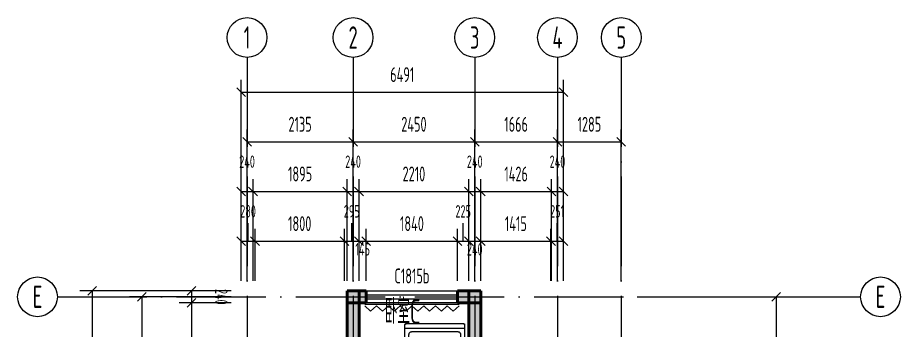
# Model space of a CAD drawing. Header units: millimetres. Extents: x -26062 to 33338, y -26608 to 15392.
# Drawn here: x -4500 to 13276, y -795 to 5500 of the extents above; entities that cross this region are included whole.
import ezdxf
from ezdxf.enums import TextEntityAlignment as Align

# ---------------------------------------------------------------- set-up
doc = ezdxf.new("R2010")
doc.units = ezdxf.units.MM
doc.header["$LTSCALE"] = 100
doc.linetypes.add('CENTER', pattern=[24, 18, -3, 0, -3])
for name, color, linetype, lineweight in [('AXIS', 1, 'CENTER', 13), ('AXIS-NUM', 3, 'CONTINUOUS', 18), ('DIM', 3, 'CONTINUOUS', 13), ('FURN', 8, 'CONTINUOUS', 13), ('ROOM-TEXT', 7, 'CONTINUOUS', 25), ('WALL', 7, 'CONTINUOUS', 50), ('WALL-HATCH', 7, 'CONTINUOUS', 13), ('WINDOW', 4, 'CONTINUOUS', 25)]:
    doc.layers.add(name, color=color, linetype=linetype, lineweight=lineweight)
doc.styles.add('HZ', font='gbenor.shx', dxfattribs={"width": 0.7, "bigfont": 'gbcbig.shx'})
doc.dimstyles.new('GB', dxfattribs={"dimscale": 100, "dimtxt": 3, "dimasz": 1.25, "dimexe": 2.5, "dimexo": 2, "dimgap": 1, "dimtad": 1, "dimdec": 0, "dimtxsty": 'HZ', "dimtsz": 1.25, "dimcen": 2.5, "dimazin": 3, "dimtfac": 1, "dimtmove": 1, "dimatfit": 3})

# ---------------------------------------------------------------- blocks, each defined once
blk = doc.blocks.new('家具-单人床1.2m-1')
at = {"color": 0, "lineweight": -2}
blk.add_line((-585, -24), (585, -24), dxfattribs=at)
for points in [[(-570, 880), (570, 880), (574.79, 879.79), (579.17, 879.17), (583.13, 878.13), (586.67, 876.67), (589.79, 874.79), (592.5, 872.5), (594.79, 869.79), (596.67, 866.67), (598.13, 863.13), (599.17, 859.17), (599.79, 854.79), (600, 850), (600, -850), (599.79, -854.79), (599.17, -859.17), (598.13, -863.12), (596.67, -866.67), (594.79, -869.79), (592.5, -872.5), (589.79, -874.79), (586.67, -876.67), (583.13, -878.12), (579.17, -879.17), (574.79, -879.79), (570, -880), (-570, -880), (-574.79, -879.79), (-579.17, -879.17), (-583.12, -878.12), (-586.67, -876.67), (-589.79, -874.79), (-592.5, -872.5), (-594.79, -869.79), (-596.67, -866.67), (-598.12, -863.12), (-599.17, -859.17), (-599.79, -854.79), (-600, -850), (-600, 850), (-599.79, 854.79), (-599.17, 859.17), (-598.12, 863.13), (-596.67, 866.67), (-594.79, 869.79), (-592.5, 872.5), (-589.79, 874.79), (-586.67, 876.67), (-583.12, 878.13), (-579.17, 879.17), (-574.79, 879.79)], [(-580, 880), (580, 880), (583.19, 879.86), (586.11, 879.44), (588.75, 878.75), (591.11, 877.78), (593.19, 876.53), (595, 875), (596.53, 873.19), (597.78, 871.11), (598.75, 868.75), (599.44, 866.11), (599.86, 863.19), (600, 860), (600, 800), (599.86, 796.81), (599.44, 793.89), (598.75, 791.25), (597.78, 788.89), (596.53, 786.81), (595, 785), (593.19, 783.47), (591.11, 782.22), (588.75, 781.25), (586.11, 780.56), (583.19, 780.14), (580, 780), (-580, 780), (-583.19, 780.14), (-586.11, 780.56), (-588.75, 781.25), (-591.11, 782.22), (-593.19, 783.47), (-595, 785), (-596.53, 786.81), (-597.78, 788.89), (-598.75, 791.25), (-599.44, 793.89), (-599.86, 796.81), (-600, 800), (-600, 860), (-599.86, 863.19), (-599.44, 866.11), (-598.75, 868.75), (-597.78, 871.11), (-596.53, 873.19), (-595, 875), (-593.19, 876.53), (-591.11, 877.78), (-588.75, 878.75), (-586.11, 879.44), (-583.19, 879.86)], [(-450, 720), (450, 720), (461.18, 719.51), (471.39, 718.06), (480.63, 715.63), (488.89, 712.22), (496.18, 707.85), (502.5, 702.5), (507.85, 696.18), (512.22, 688.89), (515.63, 680.63), (518.06, 671.39), (519.51, 661.18), (520, 650), (520, 430), (519.51, 418.82), (518.06, 408.61), (515.63, 399.38), (512.22, 391.11), (507.85, 383.82), (502.5, 377.5), (496.18, 372.15), (488.89, 367.78), (480.63, 364.38), (471.39, 361.94), (461.18, 360.49), (450, 360), (-450, 360), (-461.18, 360.49), (-471.39, 361.94), (-480.62, 364.38), (-488.89, 367.78), (-496.18, 372.15), (-502.5, 377.5), (-507.85, 383.82), (-512.22, 391.11), (-515.62, 399.38), (-518.06, 408.61), (-519.51, 418.82), (-520, 430), (-520, 650), (-519.51, 661.18), (-518.06, 671.39), (-515.62, 680.63), (-512.22, 688.89), (-507.85, 696.18), (-502.5, 702.5), (-496.18, 707.85), (-488.89, 712.22), (-480.62, 715.63), (-471.39, 718.06), (-461.18, 719.51)], [(-555, 176), (555, 176), (559.79, 175.79), (564.17, 175.17), (568.13, 174.13), (571.67, 172.67), (574.79, 170.79), (577.5, 168.5), (579.79, 165.79), (581.67, 162.67), (583.13, 159.13), (584.17, 155.17), (584.79, 150.79), (585, 146), (585, -835), (584.79, -839.79), (584.17, -844.17), (583.13, -848.12), (581.67, -851.67), (579.79, -854.79), (577.5, -857.5), (574.79, -859.79), (571.67, -861.67), (568.13, -863.12), (564.17, -864.17), (559.79, -864.79), (555, -865), (-555, -865), (-559.79, -864.79), (-564.17, -864.17), (-568.12, -863.12), (-571.67, -861.67), (-574.79, -859.79), (-577.5, -857.5), (-579.79, -854.79), (-581.67, -851.67), (-583.12, -848.12), (-584.17, -844.17), (-584.79, -839.79), (-585, -835), (-585, 146), (-584.79, 150.79), (-584.17, 155.17), (-583.12, 159.13), (-581.67, 162.67), (-579.79, 165.79), (-577.5, 168.5), (-574.79, 170.79), (-571.67, 172.67), (-568.12, 174.13), (-564.17, 175.17), (-559.79, 175.79)]]:
    blk.add_lwpolyline(points, close=True, dxfattribs=at)
blk = doc.blocks.new('家具-落地窗帘-2')
at = {"color": 0, "lineweight": -2}
blk.add_line((-950, 60), (950, 60), dxfattribs=at)
blk.add_lwpolyline([(-950, 30), (-831.25, -80), (-712.5, 30), (-593.75, -80), (-475, 30), (-356.25, -80), (-237.5, 30), (-118.75, -80), (0, 30), (118.75, -80), (237.5, 30), (356.25, -80), (475, 30), (593.75, -80), (712.5, 30), (831.25, -80), (950, 30)], dxfattribs=at)
blk = doc.blocks.new('*D27')
at = {"color": 0, "lineweight": -2}
for p, q in [((0, 200), (0, 1250)), ((140, 1000), (140, 1363.64)), ((280, 200), (280, 1250)), ((-88.39, 1088.39), (88.39, 911.61)), ((191.61, 1088.39), (368.39, 911.61)), ((0, 1000), (280, 1000))]:
    blk.add_line(p, q, dxfattribs=at)
at = {"color": 0, "lineweight": -2, "style": 'HZ', "width": 0.7}
blk.add_text('280', height=250, dxfattribs=at).set_placement((140, 1401.14), align=Align.BOTTOM_CENTER)
blk = doc.blocks.new('*D28')
at = {"color": 0, "lineweight": -2}
for p, q in [((280, 200), (280, 1250)), ((2080, 200), (2080, 1250)), ((191.61, 1088.39), (368.39, 911.61)), ((1991.61, 1088.39), (2168.39, 911.61)), ((280, 1000), (2080, 1000))]:
    blk.add_line(p, q, dxfattribs=at)
at = {"color": 0, "lineweight": -2, "style": 'HZ', "width": 0.7}
blk.add_text('1800', height=300, dxfattribs=at).set_placement((1180, 1113.64), align=Align.BOTTOM_CENTER)
blk = doc.blocks.new('*D29')
at = {"color": 0, "lineweight": -2}
for p, q in [((2080, 200), (2080, 1250)), ((2227.5, 1000), (2227.5, 1363.64)), ((2375, 200), (2375, 1250)), ((1991.61, 1088.39), (2168.39, 911.61)), ((2286.61, 1088.39), (2463.39, 911.61)), ((2080, 1000), (2375, 1000))]:
    blk.add_line(p, q, dxfattribs=at)
at = {"color": 0, "lineweight": -2, "style": 'HZ', "width": 0.7}
blk.add_text('295', height=250, dxfattribs=at).set_placement((2227.5, 1401.14), align=Align.BOTTOM_CENTER)
blk = doc.blocks.new('*D30')
at = {"color": 0, "lineweight": -2}
for p, q in [((2375, 200), (2375, 1250)), ((2520, 200), (2520, 1250)), ((2286.61, 1088.39), (2463.39, 911.61)), ((2431.61, 1088.39), (2608.39, 911.61)), ((2375, 1000), (2520, 1000)), ((2447.5, 1000), (2447.5, 923.86))]:
    blk.add_line(p, q, dxfattribs=at)
at = {"color": 0, "lineweight": -2, "style": 'HZ', "width": 0.7}
blk.add_text('145', height=250, dxfattribs=at).set_placement((2447.5, 636.36), align=Align.BOTTOM_CENTER)
blk = doc.blocks.new('*D31')
at = {"color": 0, "lineweight": -2}
for p, q in [((2520, 200), (2520, 1250)), ((4360, 200), (4360, 1250)), ((2431.61, 1088.39), (2608.39, 911.61)), ((4271.61, 1088.39), (4448.39, 911.61)), ((2520, 1000), (4360, 1000))]:
    blk.add_line(p, q, dxfattribs=at)
at = {"color": 0, "lineweight": -2, "style": 'HZ', "width": 0.7}
blk.add_text('1840', height=300, dxfattribs=at).set_placement((3440, 1113.64), align=Align.BOTTOM_CENTER)
blk = doc.blocks.new('*D32')
at = {"color": 0, "lineweight": -2}
for p, q in [((4360, 200), (4360, 1250)), ((4472.5, 1000), (4472.5, 1363.64)), ((4585, 200), (4585, 1250)), ((4271.61, 1088.39), (4448.39, 911.61)), ((4496.61, 1088.39), (4673.39, 911.61)), ((4360, 1000), (4585, 1000))]:
    blk.add_line(p, q, dxfattribs=at)
at = {"color": 0, "lineweight": -2, "style": 'HZ', "width": 0.7}
blk.add_text('225', height=250, dxfattribs=at).set_placement((4472.5, 1401.14), align=Align.BOTTOM_CENTER)
blk = doc.blocks.new('*D33')
at = {"color": 0, "lineweight": -2}
for p, q in [((4585, 200), (4585, 1250)), ((4825, 200), (4825, 1250)), ((4496.61, 1088.39), (4673.39, 911.61)), ((4736.61, 1088.39), (4913.39, 911.61)), ((4585, 1000), (4825, 1000)), ((4705, 1000), (4705, 923.86))]:
    blk.add_line(p, q, dxfattribs=at)
at = {"color": 0, "lineweight": -2, "style": 'HZ', "width": 0.7}
blk.add_text('240', height=250, dxfattribs=at).set_placement((4705, 636.36), align=Align.BOTTOM_CENTER)
blk = doc.blocks.new('*D34')
at = {"color": 0, "lineweight": -2}
for p, q in [((4825, 200), (4825, 1250)), ((6240, 200), (6240, 1250)), ((4736.61, 1088.39), (4913.39, 911.61)), ((6151.61, 1088.39), (6328.39, 911.61)), ((4825, 1000), (6240, 1000))]:
    blk.add_line(p, q, dxfattribs=at)
at = {"color": 0, "lineweight": -2, "style": 'HZ', "width": 0.7}
blk.add_text('1415', height=300, dxfattribs=at).set_placement((5532.5, 1113.64), align=Align.BOTTOM_CENTER)
blk = doc.blocks.new('*D35')
at = {"color": 0, "lineweight": -2}
for p, q in [((6240, 200), (6240, 1250)), ((6365.5, 1000), (6365.5, 1363.64)), ((6491, 200), (6491, 1250)), ((6151.61, 1088.39), (6328.39, 911.61)), ((6402.61, 1088.39), (6579.39, 911.61)), ((6240, 1000), (6491, 1000))]:
    blk.add_line(p, q, dxfattribs=at)
at = {"color": 0, "lineweight": -2, "style": 'HZ', "width": 0.7}
blk.add_text('251', height=250, dxfattribs=at).set_placement((6365.5, 1401.14), align=Align.BOTTOM_CENTER)
blk = doc.blocks.new('*D36')
at = {"color": 0, "lineweight": -2}
for p, q in [((120, 2000), (120, 2363.64)), ((0, 200), (0, 2250)), ((240, 200), (240, 2250)), ((-88.39, 2088.39), (88.39, 1911.61)), ((0, 2000), (240, 2000)), ((151.61, 2088.39), (328.39, 1911.61))]:
    blk.add_line(p, q, dxfattribs=at)
at = {"color": 0, "lineweight": -2, "style": 'HZ', "width": 0.7}
blk.add_text('240', height=250, dxfattribs=at).set_placement((120, 2401.14), align=Align.BOTTOM_CENTER)
blk = doc.blocks.new('*D37')
at = {"color": 0, "lineweight": -2}
for p, q in [((240, 200), (240, 2250)), ((2135, 200), (2135, 2250)), ((151.61, 2088.39), (328.39, 1911.61)), ((240, 2000), (2135, 2000)), ((2046.61, 2088.39), (2223.39, 1911.61))]:
    blk.add_line(p, q, dxfattribs=at)
at = {"color": 0, "lineweight": -2, "style": 'HZ', "width": 0.7}
blk.add_text('1895', height=300, dxfattribs=at).set_placement((1187.5, 2113.64), align=Align.BOTTOM_CENTER)
blk = doc.blocks.new('*D38')
at = {"color": 0, "lineweight": -2}
for p, q in [((2255, 2000), (2255, 2363.64)), ((2135, 200), (2135, 2250)), ((2375, 200), (2375, 2250)), ((2046.61, 2088.39), (2223.39, 1911.61)), ((2135, 2000), (2375, 2000)), ((2286.61, 2088.39), (2463.39, 1911.61))]:
    blk.add_line(p, q, dxfattribs=at)
at = {"color": 0, "lineweight": -2, "style": 'HZ', "width": 0.7}
blk.add_text('240', height=250, dxfattribs=at).set_placement((2255, 2401.14), align=Align.BOTTOM_CENTER)
blk = doc.blocks.new('*D39')
at = {"color": 0, "lineweight": -2}
for p, q in [((2375, 200), (2375, 2250)), ((4585, 200), (4585, 2250)), ((2286.61, 2088.39), (2463.39, 1911.61)), ((2375, 2000), (4585, 2000)), ((4496.61, 2088.39), (4673.39, 1911.61))]:
    blk.add_line(p, q, dxfattribs=at)
at = {"color": 0, "lineweight": -2, "style": 'HZ', "width": 0.7}
blk.add_text('2210', height=300, dxfattribs=at).set_placement((3480, 2113.64), align=Align.BOTTOM_CENTER)
blk = doc.blocks.new('*D40')
at = {"color": 0, "lineweight": -2}
for p, q in [((4705, 2000), (4705, 2363.64)), ((4585, 200), (4585, 2250)), ((4825, 200), (4825, 2250)), ((4496.61, 2088.39), (4673.39, 1911.61)), ((4585, 2000), (4825, 2000)), ((4736.61, 2088.39), (4913.39, 1911.61))]:
    blk.add_line(p, q, dxfattribs=at)
at = {"color": 0, "lineweight": -2, "style": 'HZ', "width": 0.7}
blk.add_text('240', height=250, dxfattribs=at).set_placement((4705, 2401.14), align=Align.BOTTOM_CENTER)
blk = doc.blocks.new('*D41')
at = {"color": 0, "lineweight": -2}
for p, q in [((4825, 200), (4825, 2250)), ((6251, 200), (6251, 2250)), ((4736.61, 2088.39), (4913.39, 1911.61)), ((4825, 2000), (6251, 2000)), ((6162.61, 2088.39), (6339.39, 1911.61))]:
    blk.add_line(p, q, dxfattribs=at)
at = {"color": 0, "lineweight": -2, "style": 'HZ', "width": 0.7}
blk.add_text('1426', height=300, dxfattribs=at).set_placement((5538, 2113.64), align=Align.BOTTOM_CENTER)
blk = doc.blocks.new('*D42')
at = {"color": 0, "lineweight": -2}
for p, q in [((6371, 2000), (6371, 2363.64)), ((6251, 200), (6251, 2250)), ((6491, 200), (6491, 2250)), ((6162.61, 2088.39), (6339.39, 1911.61)), ((6251, 2000), (6491, 2000)), ((6402.61, 2088.39), (6579.39, 1911.61))]:
    blk.add_line(p, q, dxfattribs=at)
at = {"color": 0, "lineweight": -2, "style": 'HZ', "width": 0.7}
blk.add_text('240', height=250, dxfattribs=at).set_placement((6371, 2401.14), align=Align.BOTTOM_CENTER)
blk = doc.blocks.new('*D43')
at = {"color": 0, "lineweight": -2}
for p, q in [((0, 200), (0, 4250)), ((6491, 200), (6491, 4250)), ((-88.39, 4088.39), (88.39, 3911.61)), ((0, 4000), (6491, 4000)), ((6402.61, 4088.39), (6579.39, 3911.61))]:
    blk.add_line(p, q, dxfattribs=at)
at = {"color": 0, "lineweight": -2, "style": 'HZ', "width": 0.7}
blk.add_text('6491', height=300, dxfattribs=at).set_placement((3245.5, 4113.64), align=Align.BOTTOM_CENTER)
blk = doc.blocks.new('*D59')
at = {"color": 0, "lineweight": -2}
for p, q in [((-200, 0), (-1250, 0)), ((-911.61, 88.39), (-1088.39, -88.39)), ((-1000, 0), (-1000, -240)), ((-911.61, -151.61), (-1088.39, -328.39)), ((-1000, -120), (-636.36, -120)), ((-200, -240), (-1250, -240))]:
    blk.add_line(p, q, dxfattribs=at)
at = {"color": 0, "lineweight": -2, "style": 'HZ', "width": 0.7}
blk.add_text('240', height=250, rotation=-90, dxfattribs=at).set_placement((-598.86, -120), align=Align.BOTTOM_CENTER)
blk = doc.blocks.new('*D60')
at = {"color": 0, "lineweight": -2}
for p, q in [((-911.61, -151.61), (-1088.39, -328.39)), ((-200, -240), (-1250, -240)), ((-1000, -240), (-1000, -2235)), ((-200, -2235), (-1250, -2235)), ((-911.61, -2146.61), (-1088.39, -2323.39))]:
    blk.add_line(p, q, dxfattribs=at)
at = {"color": 0, "lineweight": -2, "style": 'HZ', "width": 0.7}
blk.add_text('1995', height=300, rotation=-90, dxfattribs=at).set_placement((-886.36, -1237.5), align=Align.BOTTOM_CENTER)
blk = doc.blocks.new('*D66')
at = {"color": 0, "lineweight": -2}
for p, q in [((-200, 0), (-3250, 0)), ((-2911.61, 88.39), (-3088.39, -88.39)), ((-3000, 0), (-3000, -10212)), ((-2911.61, -10123.61), (-3088.39, -10300.39)), ((-200, -10212), (-3250, -10212))]:
    blk.add_line(p, q, dxfattribs=at)
at = {"color": 0, "lineweight": -2, "style": 'HZ', "width": 0.7}
blk.add_text('10212', height=300, rotation=-90, dxfattribs=at).set_placement((-2886.36, -5106), align=Align.BOTTOM_CENTER)
blk = doc.blocks.new('*D82')
at = {"color": 0, "lineweight": -2}
for p, q in [((120, 200), (120, 3250)), ((2255, 200), (2255, 3250)), ((31.61, 3088.39), (208.39, 2911.61)), ((2166.61, 3088.39), (2343.39, 2911.61)), ((120, 3000), (2255, 3000))]:
    blk.add_line(p, q, dxfattribs=at)
at = {"color": 0, "lineweight": -2, "style": 'HZ', "width": 0.7}
blk.add_text('2135', height=300, dxfattribs=at).set_placement((1187.5, 3113.64), align=Align.BOTTOM_CENTER)
blk = doc.blocks.new('*D84')
at = {"color": 0, "lineweight": -2}
for p, q in [((2255, 200), (2255, 3250)), ((4705, 200), (4705, 3250)), ((2166.61, 3088.39), (2343.39, 2911.61)), ((4616.61, 3088.39), (4793.39, 2911.61)), ((2255, 3000), (4705, 3000))]:
    blk.add_line(p, q, dxfattribs=at)
at = {"color": 0, "lineweight": -2, "style": 'HZ', "width": 0.7}
blk.add_text('2450', height=300, dxfattribs=at).set_placement((3480, 3113.64), align=Align.BOTTOM_CENTER)
blk = doc.blocks.new('*D86')
at = {"color": 0, "lineweight": -2}
for p, q in [((4705, 200), (4705, 3250)), ((6371, 200), (6371, 3250)), ((4616.61, 3088.39), (4793.39, 2911.61)), ((6282.61, 3088.39), (6459.39, 2911.61)), ((4705, 3000), (6371, 3000))]:
    blk.add_line(p, q, dxfattribs=at)
at = {"color": 0, "lineweight": -2, "style": 'HZ', "width": 0.7}
blk.add_text('1666', height=300, dxfattribs=at).set_placement((5538, 3113.64), align=Align.BOTTOM_CENTER)
blk = doc.blocks.new('*D88')
at = {"color": 0, "lineweight": -2}
for p, q in [((6371, 200), (6371, 3250)), ((7656, 200), (7656, 3250)), ((6282.61, 3088.39), (6459.39, 2911.61)), ((7567.61, 3088.39), (7744.39, 2911.61)), ((6371, 3000), (7656, 3000))]:
    blk.add_line(p, q, dxfattribs=at)
at = {"color": 0, "lineweight": -2, "style": 'HZ', "width": 0.7}
blk.add_text('1285', height=300, dxfattribs=at).set_placement((7013.5, 3113.64), align=Align.BOTTOM_CENTER)
blk = doc.blocks.new('*D90')
at = {"color": 0, "lineweight": -2}
for p, q in [((-200, -120), (-2250, -120)), ((-1911.61, -31.61), (-2088.39, -208.39)), ((-2000, -120), (-2000, -2355)), ((-1911.61, -2266.61), (-2088.39, -2443.39)), ((-200, -2355), (-2250, -2355))]:
    blk.add_line(p, q, dxfattribs=at)
at = {"color": 0, "lineweight": -2, "style": 'HZ', "width": 0.7}
blk.add_text('2235', height=300, rotation=-90, dxfattribs=at).set_placement((-1886.36, -1237.5), align=Align.BOTTOM_CENTER)
blk = doc.blocks.new('*D91')
at = {"color": 0, "lineweight": -2}
for p, q in [((7976, -120), (11026, -120)), ((10864.39, -31.61), (10687.61, -208.39)), ((10776, -120), (10776, -2355)), ((10864.39, -2266.61), (10687.61, -2443.39)), ((7976, -2355), (11026, -2355))]:
    blk.add_line(p, q, dxfattribs=at)
at = {"color": 0, "lineweight": -2, "style": 'HZ', "width": 0.7}
blk.add_text('2235', height=300, rotation=-90, dxfattribs=at).set_placement((10889.64, -1237.5), align=Align.BOTTOM_CENTER)

msp = doc.modelspace()

# ---------------------------------------------------------------- hatches: boundary and pattern name
at = {"layer": 'WALL-HATCH'}
for points in [[(2135, 0), (2520, 0), (2520, -240), (2135, -240)], [(2375, 0), (2375, -2475), (2135, -2475), (2135, 0)], [(4360, 0), (4825, 0), (4825, -240), (4360, -240)], [(4825, 0), (4825, -2475), (4585, -2475), (4585, 0)]]:
    msp.add_hatch(color=256, dxfattribs=at).paths.add_polyline_path(points)

# ---------------------------------------------------------------- linework, layer by layer
at = {"layer": 'AXIS'}
for p, q in [((120, 4700), (120, -14912)), ((2255, 4700), (2255, -14912)), ((4705, 4700), (4705, -14912)), ((6371, 4700), (6371, -14912)), ((7656, 4700), (7656, -14912)), ((-3700, -120), (12476, -120))]:
    msp.add_line(p, q, dxfattribs=at)
at = {"layer": 'AXIS-NUM'}
for centre in [(120, 5100), (2255, 5100), (4705, 5100), (6371, 5100), (7656, 5100), (-4100, -120), (12876, -120)]:
    msp.add_circle(centre, 400, dxfattribs=at)
at = {"layer": 'WALL'}
for p, q in [((2135, 0), (2520, 0)), ((2135, 0), (2135, -2475)), ((2375, 0), (2375, -2475)), ((2520, 0), (2520, -240)), ((4360, 0), (4825, 0)), ((4360, 0), (4360, -240)), ((4585, 0), (4585, -2475)), ((4825, 0), (4825, -2475)), ((2135, -240), (2520, -240)), ((4360, -240), (4825, -240))]:
    msp.add_line(p, q, dxfattribs=at)
at = {"layer": 'WINDOW'}
for p, q in [((2520, -80), (4360, -80)), ((2520, -160), (4360, -160))]:
    msp.add_line(p, q, dxfattribs=at)
msp.add_lwpolyline([(2520, 0), (4360, 0), (4360, -240), (2520, -240)], close=True, dxfattribs=at)

# ---------------------------------------------------------------- block references
at = {"layer": 'FURN'}
for name, p in [('家具-落地窗帘-2', (3440, -330)), ('家具-单人床1.2m-1', (3900, -1540))]:
    msp.add_blockref(name, p, dxfattribs=at)

# ---------------------------------------------------------------- texts
at = {"layer": 'AXIS-NUM', "style": 'HZ', "width": 0.7}
for s, p in [('1', (120, 5100)), ('2', (2255, 5100)), ('3', (4705, 5100)), ('4', (6371, 5100)), ('5', (7656, 5100)), ('E', (-4100, -120)), ('E', (12876, -120))]:
    msp.add_text(s, height=450, dxfattribs=at).set_placement(p, align=Align.MIDDLE_CENTER)
at = {"layer": 'ROOM-TEXT', "style": 'HZ', "width": 0.7}
msp.add_text('卧室C', height=500, dxfattribs=at).set_placement((3253.57, -815), align=Align.BOTTOM_CENTER)
at = {"layer": 'WINDOW', "style": 'HZ', "width": 0.7}
msp.add_text('C1815b', height=300, dxfattribs=at).set_placement((3440, 300), align=Align.MIDDLE_CENTER)

# ---------------------------------------------------------------- dimensions: what is measured, and where the dimension line sits
at = {"layer": 'DIM'}
for base, p1, p2, picture, middle in [((6491, 4000), (0, 0), (6491, 0), '*D43', (3245.5, 4263.64)), ((2255, 3000), (120, 0), (2255, 0), '*D82', (1187.5, 3263.64)), ((4705, 3000), (2255, 0), (4705, 0), '*D84', (3480, 3263.64)), ((6371, 3000), (4705, 0), (6371, 0), '*D86', (5538, 3263.64)), ((7656, 3000), (6371, 0), (7656, 0), '*D88', (7013.5, 3263.64)), ((2135, 2000), (240, 0), (2135, 0), '*D37', (1187.5, 2263.64)), ((4585, 2000), (2375, 0), (4585, 0), '*D39', (3480, 2263.64)), ((6251, 2000), (4825, 0), (6251, 0), '*D41', (5538, 2263.64)), ((2080, 1000), (280, 0), (2080, 0), '*D28', (1180, 1263.64)), ((4360, 1000), (2520, 0), (4360, 0), '*D31', (3440, 1263.64)), ((6240, 1000), (4825, 0), (6240, 0), '*D34', (5532.5, 1263.64))]:
    dim = msp.add_linear_dim(base=base, p1=p1, p2=p2, dimstyle='GB', dxfattribs=at)
    dim.commit()
    dim.dimension.update_dxf_attribs({"geometry": picture, "text_midpoint": middle})
for base, p1, p2, picture, middle in [((240, 2000), (0, 0), (240, 0), '*D36', (120, 2526.14)), ((2375, 2000), (2135, 0), (2375, 0), '*D38', (2255, 2526.14)), ((4825, 2000), (4585, 0), (4825, 0), '*D40', (4705, 2526.14)), ((6491, 2000), (6251, 0), (6491, 0), '*D42', (6371, 2526.14)), ((280, 1000), (0, 0), (280, 0), '*D27', (140, 1526.14)), ((2375, 1000), (2080, 0), (2375, 0), '*D29', (2227.5, 1526.14)), ((4585, 1000), (4360, 0), (4585, 0), '*D32', (4472.5, 1526.14)), ((6491, 1000), (6240, 0), (6491, 0), '*D35', (6365.5, 1526.14)), ((2520, 1000), (2375, 0), (2520, 0), '*D30', (2447.5, 761.36)), ((4825, 1000), (4585, 0), (4825, 0), '*D33', (4705, 761.36))]:
    dim = msp.add_linear_dim(base=base, p1=p1, p2=p2, dimstyle='GB', dxfattribs=at)
    dim.commit()
    dim.dimension.update_dxf_attribs({"geometry": picture, "text_midpoint": middle, "dimtype": 160})
for base, p1, p2, picture, middle in [((-3000, -10212), (0, 0), (0, -10212), '*D66', (-2736.36, -5106)), ((-2000, -2355), (0, -120), (0, -2355), '*D90', (-1736.36, -1237.5)), ((-1000, -2235), (0, -240), (0, -2235), '*D60', (-736.36, -1237.5)), ((10776, -2355), (7776, -120), (7776, -2355), '*D91', (11039.64, -1237.5))]:
    dim = msp.add_linear_dim(base=base, p1=p1, p2=p2, angle=270, dimstyle='GB', dxfattribs=at)
    dim.commit()
    dim.dimension.update_dxf_attribs({"geometry": picture, "text_midpoint": middle})
dim = msp.add_linear_dim(base=(-1000, -240), p1=(0, 0), p2=(0, -240), angle=270, dimstyle='GB', dxfattribs=at)
dim.commit()
dim.dimension.update_dxf_attribs({"geometry": '*D59', "text_midpoint": (-473.86, -120), "dimtype": 160})

doc.saveas('drawing.dxf')
